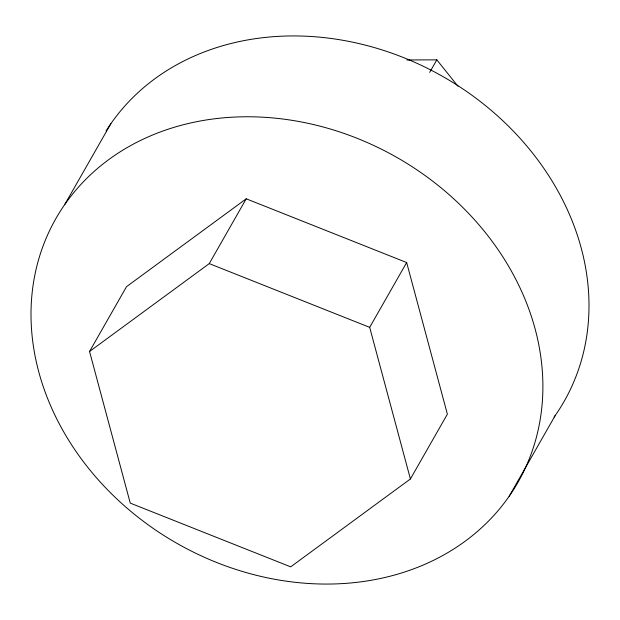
<?xml version="1.0" encoding="UTF-8"?>
<svg xmlns="http://www.w3.org/2000/svg" width="620" height="620" viewBox="0 0 620 620"><rect width="100%" height="100%" fill="white"/><g stroke="black" fill="none" stroke-linecap="round" stroke-linejoin="round"><path stroke-width="0.93" d="M64.759 204.515L110.872 123.682M89.544 351.494L126.511 286.68L246.225 198.803L406.658 262.539L447.377 414.16L410.409 478.973L290.695 566.851L130.262 503.114L89.544 351.494L209.258 263.616L246.225 198.803M429.691 72.377L436.837 59.853L457.979 86.273M410.409 478.973L369.683 327.352L406.658 262.539M509.129 496.318A266.034 222.1 29.7 0 0 285.89 119.42A266.034 222.1 29.7 0 0 65.821 435.511A266.034 222.1 29.7 0 0 509.129 496.318L555.241 415.485M406.844 59.969L436.837 59.853M209.258 263.616L369.683 327.352M106.082 130.905A266.034 222.1 29.7 0 1 456.707 84.886A266.034 222.1 29.7 0 1 554.148 417.028"/></g></svg>
